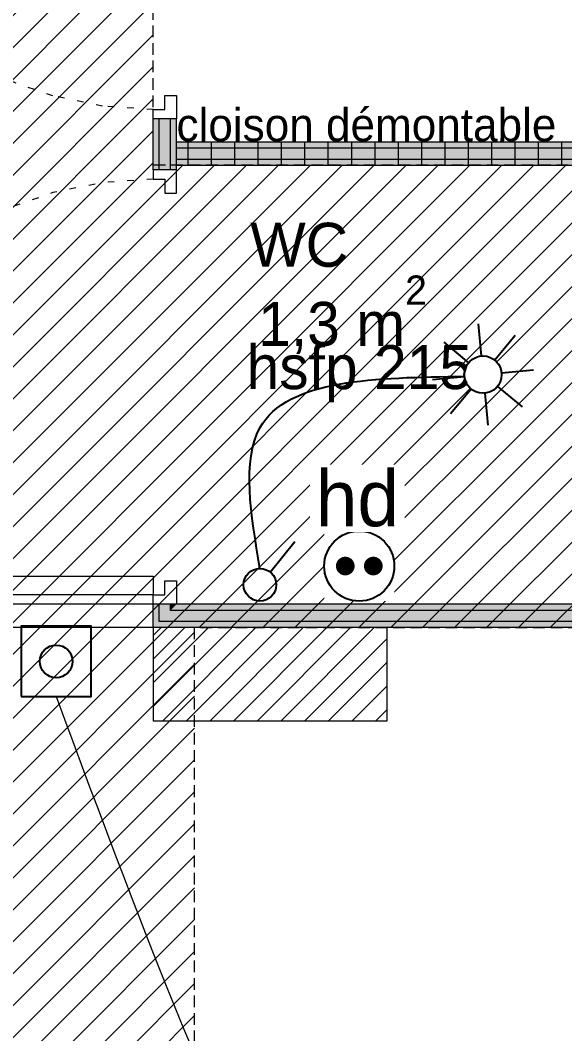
# Model space of a CAD drawing. Header units: centimetres. Extents: x 2738 to 7810, y 2495 to 5758.
# Drawn here: x 3591.5 to 3708, y 3155.6 to 3372.5 of the extents above; entities that cross this region are included whole.
import ezdxf

# ---------------------------------------------------------------- set-up
doc = ezdxf.new("R2010")
doc.units = ezdxf.units.CM
doc.header["$LTSCALE"] = 12.7
doc.linetypes.add('Style de ligne -13', pattern=[0.295276, 0.19685, -0.098425])
doc.linetypes.add('Style de ligne -18', pattern=[0.328084, 0.109361, -0.218723])
for name, color, linetype, lineweight in [('B Faux plafonds', 7, 'Continuous', 5), ('B Faux plafonds-1', 7, 'Continuous', 5), ('B GÈnÈral', 7, 'Continuous', 5), ('B Général', 7, 'Continuous', 5), ('C ANNOTATIONS-prestations', 7, 'Continuous', 5), ('C ANNOTATIONS-texte', 7, 'Continuous', 5), ('C ANNOTATIONS-texte surfaces', 7, 'Continuous', 5), ('F REMPLISSAGE-vert clair', 7, 'Continuous', 13), ('F REMPLISSAGE-vert clair-1', 7, 'Continuous', 5), ('F REMPLISSAGE-vert foncÈ', 7, 'Continuous', 5), ('F REMPLISSAGE-vert foncé', 7, 'Continuous', 13), ('F REMPLISSAGE-vert hachurÈ', 7, 'Continuous', 5), ('F REMPLISSAGE-vert hachuré', 7, 'Continuous', 13), ('prlm-ELEC-CFO', 1, 'Continuous', 25)]:
    doc.layers.add(name, color=color, linetype=linetype, lineweight=lineweight)
doc.styles.add('Eurostile', font='')
doc.styles.add('prlm-elec-cfo', font='comic.ttf', dxfattribs={"height": 12})
doc.styles.get('Eurostile').set_extended_font_data('Eurostile')
pattern_1 = [(90, (3617.4236, 3064.2046), (5, -6e-14), [])]

# ---------------------------------------------------------------- blocks, each defined once
blk = doc.blocks.new('xi.SPOT')
at = {"color": 0, "lineweight": 5}
blk.add_wipeout([(-4, 0), (-2.83, -2.83), (0, -4), (2.83, -2.83), (4, 0), (2.83, 2.83), (0, 4), (-2.83, 2.83)], dxfattribs=at).dxf.layer = 'prlm-ELEC-CFO'
at = {"layer": 'prlm-ELEC-CFO', "color": 0, "linetype": 'ByBlock', "lineweight": -2, "flags": 128}
for points in [[(0, 10.88), (0, 4)], [(-7.69, 7.69), (-2.83, 2.83)], [(7.69, 7.69), (2.83, 2.83)], [(-10.88, 0), (-4, 0)], [(4, 0), (10.88, 0)], [(-2.83, -2.83), (-7.69, -7.69)], [(0, -4), (0, -10.88)], [(2.83, -2.83), (7.69, -7.69)]]:
    blk.add_lwpolyline(points, dxfattribs=at)
at = {"layer": 'prlm-ELEC-CFO', "color": 0, "linetype": 'ByBlock', "lineweight": -2}
blk.add_circle((0, 0), 4, dxfattribs=at)
blk = doc.blocks.new('xi.PCHD')
at = {"color": 0, "lineweight": 5}
blk.add_wipeout([(-7.5, -7.5), (7.5, -7.5), (7.5, 7.5), (-7.5, 7.5)], dxfattribs=at).dxf.layer = 'prlm-ELEC-CFO'
at = {"layer": 'prlm-ELEC-CFO', "color": 0, "linetype": 'ByBlock', "lineweight": 5, "const_width": 2}
for points in [[(-4, 0, 1), (-2, 0, 1)], [(2, 0, 1), (4, 0, 1)]]:
    blk.add_lwpolyline(points, format="xyb", close=True, dxfattribs=at)
at = {"layer": 'prlm-ELEC-CFO', "color": 0, "linetype": 'ByBlock', "lineweight": -2}
blk.add_circle((0, 0), 7.5, dxfattribs=at)
blk = doc.blocks.new('xi.BP')
at = {"layer": 'prlm-ELEC-CFO', "color": 0, "flags": 128}
blk.add_lwpolyline([(-7.5, -7.5), (7.5, -7.5), (7.5, 7.5), (-7.5, 7.5)], close=True, dxfattribs=at)
at = {"layer": 'prlm-ELEC-CFO', "color": 0}
blk.add_circle((0, 0), 3.5, dxfattribs=at)
blk = doc.blocks.new('xi.SA')
at = {"layer": 'prlm-ELEC-CFO', "color": 0}
blk.add_lwpolyline([(0.2, -1.28), (5.5, 5.28)], dxfattribs=at)
blk.add_circle((-2, -4), 3.5, dxfattribs=at)

msp = doc.modelspace()

# ---------------------------------------------------------------- hatches: boundary and pattern name
at = {"layer": 'B Faux plafonds-1', "linetype": 'Continuous', "lineweight": 5, "true_color": 0xaaaaaa}
h = msp.add_hatch(dxfattribs=at)
h.set_pattern_fill('F_P__SOFFITE', color=253, style=0, pattern_type=2)
h.set_pattern_definition([(45, (3617.4236, 3066.092), (-3.52778, 3.30729), [])])
h.paths.add_polyline_path([(3353.92, 2787.35), (3628.79, 2787.35), (3628.79, 3242.48), (3769.92, 3242.48), (3769.92, 3341.48), (3619.92, 3341.48), (3619.92, 3449.89), (3559.92, 3449.89), (3559.92, 3514.39), (3478.92, 3514.39), (3478.92, 2887.35), (3353.92, 2887.35)])
at = {"layer": 'B GÈnÈral', "linetype": 'Continuous', "lineweight": 5}
h = msp.add_hatch(dxfattribs=at)
h.set_pattern_fill('50_BETON', style=0, pattern_type=2)
h.set_pattern_definition([(45, (3617.4236, 3065.8713), (2.42535, -2.64583), [])])
h.paths.add_polyline_path([(3669.92, 3222.48), (3669.92, 3242.48), (3619.92, 3242.48), (3619.92, 3222.48)])
at = {"layer": 'F REMPLISSAGE-vert hachurÈ', "linetype": 'Continuous', "lineweight": 0, "true_color": 0x99aa00}
for points in [[(3624.92, 3346.48), (3624.92, 3345.18), (3769.92, 3345.18), (3769.92, 3346.48)], [(3624.92, 3345.18), (3624.92, 3342.78), (3769.92, 3342.78), (3769.92, 3345.18)], [(3624.92, 3342.78), (3624.92, 3341.48), (3769.92, 3341.48), (3769.92, 3342.78)]]:
    msp.add_hatch(color=54, dxfattribs=at).paths.add_polyline_path(points)
at = {"layer": 'F REMPLISSAGE-vert hachurÈ', "linetype": 'Continuous', "lineweight": 5, "true_color": 0x004400}
h = msp.add_hatch(dxfattribs=at)
h.set_pattern_fill('90-0_5 HYDROFUGE_0_5', color=98, style=0, pattern_type=2)
h.set_pattern_definition(pattern_1)
h.paths.add_polyline_path([(3624.92, 3346.48), (3624.92, 3345.18), (3769.92, 3345.18), (3769.92, 3346.48)])
h = msp.add_hatch(dxfattribs=at)
h.set_pattern_fill('90-0_5 HYDROFUGE_0_5', color=98, style=0, pattern_type=2)
h.set_pattern_definition(pattern_1)
h.paths.add_polyline_path([(3624.92, 3345.18), (3624.92, 3342.78), (3769.92, 3342.78), (3769.92, 3345.18)])
h = msp.add_hatch(dxfattribs=at)
h.set_pattern_fill('90-0_5 HYDROFUGE_0_5', color=98, style=0, pattern_type=2)
h.set_pattern_definition(pattern_1)
h.paths.add_polyline_path([(3624.92, 3342.78), (3624.92, 3341.48), (3769.92, 3341.48), (3769.92, 3342.78)])

# ---------------------------------------------------------------- linework, layer by layer
at = {"layer": 'B Faux plafonds', "color": 7, "linetype": 'Style de ligne -13', "lineweight": 5, "flags": 128}
msp.add_lwpolyline([(3353.92, 2787.35), (3628.79, 2787.35), (3628.79, 3242.48), (3769.92, 3242.48), (3769.92, 3341.48), (3619.92, 3341.48), (3619.92, 3449.89), (3559.92, 3449.89), (3559.92, 3514.39), (3478.92, 3514.39), (3478.92, 2887.35), (3353.92, 2887.35)], close=True, dxfattribs=at)
at = {"layer": 'B GÈnÈral', "color": 9, "linetype": 'Continuous', "true_color": 0xc0dcc0}
for points in [[(3624.92, 3340.48), (3619.92, 3340.48), (3624.92, 3351.39), (3619.92, 3351.39)], [(3808.92, 3247.48), (3808.92, 3242.48), (3624.92, 3247.48), (3619.92, 3242.48)], [(3624.92, 3247.48), (3619.92, 3242.48), (3624.92, 3247.48), (3619.92, 3247.48)]]:
    msp.add_solid(points, dxfattribs=at)
at = {"layer": 'B Général', "linetype": 'Style de ligne -18', "lineweight": 5}
for p, q in [((3598.44, 3356.29), (3588.16, 3359.86)), ((3609.09, 3354.12), (3598.44, 3356.29)), ((3619.92, 3353.39), (3609.09, 3354.12))]:
    msp.add_line(p, q, dxfattribs=at)
at = {"layer": 'B Général', "color": 98, "linetype": 'Continuous', "lineweight": 13, "true_color": 0x004400}
for p, q in [((3624.92, 3351.39), (3619.92, 3351.39)), ((3619.92, 3340.48), (3619.92, 3351.39)), ((3624.92, 3346.48), (3624.92, 3351.39)), ((3624.92, 3346.48), (3769.92, 3346.48)), ((3624.92, 3340.48), (3619.92, 3340.48)), ((3624.92, 3341.48), (3769.92, 3341.48)), ((3624.92, 3340.48), (3624.92, 3341.48)), ((3624.92, 3247.48), (3619.92, 3247.48)), ((3619.92, 3242.48), (3619.92, 3247.48)), ((3671.46, 3247.48), (3624.92, 3247.48)), ((3808.92, 3247.48), (3676.46, 3247.48)), ((3727.92, 3242.48), (3619.92, 3242.48))]:
    msp.add_line(p, q, dxfattribs=at)
at = {"layer": 'B Général', "color": 7, "linetype": 'Continuous', "lineweight": 13}
for p, q in [((3619.92, 3247.48), (3571.92, 3247.48)), ((3619.92, 3242.48), (3571.92, 3242.48))]:
    msp.add_line(p, q, dxfattribs=at)
at = {"layer": 'B Général', "color": 7, "linetype": 'Continuous', "lineweight": 5}
for p, q in [((3619.92, 3247.48), (3571.92, 3247.48)), ((3619.92, 3242.48), (3571.92, 3242.48)), ((3619.92, 3242.48), (3619.92, 3222.48)), ((3669.92, 3242.48), (3619.92, 3242.48)), ((3669.92, 3242.48), (3669.92, 3222.48)), ((3669.92, 3222.48), (3619.92, 3222.48))]:
    msp.add_line(p, q, dxfattribs=at)
at = {"layer": 'B Général', "color": 7, "linetype": 'Continuous', "lineweight": 18}
for p, q in [((3669.92, 3242.48), (3619.92, 3242.48)), ((3669.92, 3222.48), (3619.92, 3222.48))]:
    msp.add_line(p, q, dxfattribs=at)
at = {"layer": 'B Général', "color": 7, "linetype": 'Continuous', "lineweight": 5, "flags": 128}
for points in [[(3619.92, 3351.39), (3619.92, 3353.39), (3622.42, 3353.39), (3622.42, 3356.39), (3624.92, 3356.39), (3624.92, 3351.39), (3624.92, 3351.39), (3624.92, 3351.39), (3620.63, 3351.39), (3620.63, 3351.39)], [(3619.92, 3340.48), (3619.92, 3338.48), (3622.42, 3338.48), (3622.42, 3335.48), (3624.92, 3335.48), (3624.92, 3340.48), (3624.92, 3340.48), (3624.92, 3340.48), (3620.63, 3340.48), (3620.63, 3340.48)], [(3619.92, 3247.48), (3619.92, 3249.48), (3622.42, 3249.48), (3622.42, 3252.48), (3624.92, 3252.48), (3624.92, 3247.48)]]:
    msp.add_lwpolyline(points, close=True, dxfattribs=at)
at = {"layer": 'B Général', "linetype": 'Style de ligne -18', "lineweight": 5, "flags": 128}
msp.add_lwpolyline([(3619.92, 3338.48), (3609.09, 3337.75), (3598.44, 3335.58), (3588.16, 3332.01), (3578.42, 3327.09), (3569.39, 3320.91), (3561.23, 3313.58), (3554.07, 3305.22), (3548.04, 3295.98), (3543.24, 3286), (3539.75, 3275.48), (3537.63, 3264.57), (3536.92, 3253.48)], dxfattribs=at)
at = {"layer": 'B Général', "flags": 128}
msp.add_lwpolyline([(3619.92, 3249.48), (3536.92, 3249.48), (3536.92, 3253.48), (3619.92, 3253.48)], close=True, dxfattribs=at)
at = {"layer": 'F REMPLISSAGE-vert clair'}
for p, q in [((3621.22, 3340.48), (3621.22, 3351.39)), ((3623.62, 3340.48), (3623.62, 3351.39)), ((3621.22, 3243.78), (3621.22, 3247.48)), ((3623.62, 3246.18), (3623.62, 3247.48)), ((3808.92, 3246.18), (3623.62, 3246.18)), ((3808.92, 3243.78), (3621.22, 3243.78))]:
    msp.add_line(p, q, dxfattribs=at)
at = {"layer": 'F REMPLISSAGE-vert clair-1', "color": 9, "linetype": 'Continuous', "true_color": 0xc0dcc0}
for points in [[(3621.22, 3340.48), (3623.62, 3340.48), (3621.22, 3351.39), (3623.62, 3351.39)], [(3621.22, 3243.78), (3623.62, 3246.18), (3621.22, 3247.48), (3623.62, 3247.48)], [(3808.92, 3243.78), (3808.92, 3246.18), (3621.22, 3243.78), (3623.62, 3246.18)]]:
    msp.add_solid(points, dxfattribs=at)
at = {"layer": 'F REMPLISSAGE-vert foncÈ', "color": 54, "linetype": 'Continuous', "true_color": 0x99aa00}
for points in [[(3619.92, 3340.48), (3621.22, 3340.48), (3619.92, 3351.39), (3621.22, 3351.39)], [(3623.62, 3340.48), (3624.92, 3340.48), (3623.62, 3351.39), (3624.92, 3351.39)], [(3619.92, 3242.48), (3621.22, 3243.78), (3619.92, 3247.48), (3621.22, 3247.48)], [(3808.92, 3246.18), (3808.92, 3247.48), (3623.62, 3246.18), (3624.92, 3247.48)], [(3623.62, 3246.18), (3624.92, 3247.48), (3623.62, 3247.48), (3624.92, 3247.48)], [(3808.92, 3242.48), (3808.92, 3243.78), (3619.92, 3242.48), (3621.22, 3243.78)]]:
    msp.add_solid(points, dxfattribs=at)
at = {"layer": 'F REMPLISSAGE-vert foncé', "color": 98, "linetype": 'Continuous', "lineweight": 13, "true_color": 0x004400}
for p, q in [((3619.92, 3340.48), (3619.92, 3351.39)), ((3624.92, 3340.48), (3624.92, 3351.39)), ((3619.92, 3242.48), (3619.92, 3247.48)), ((3808.92, 3247.48), (3624.92, 3247.48)), ((3808.92, 3242.48), (3619.92, 3242.48))]:
    msp.add_line(p, q, dxfattribs=at)
at = {"layer": 'F REMPLISSAGE-vert foncé'}
for p, q in [((3621.22, 3340.48), (3621.22, 3351.39)), ((3623.62, 3340.48), (3623.62, 3351.39)), ((3621.22, 3243.78), (3621.22, 3247.48)), ((3623.62, 3246.18), (3623.62, 3247.48)), ((3808.92, 3246.18), (3623.62, 3246.18)), ((3808.92, 3243.78), (3621.22, 3243.78))]:
    msp.add_line(p, q, dxfattribs=at)
at = {"layer": 'F REMPLISSAGE-vert hachuré', "color": 98, "linetype": 'Continuous', "lineweight": 13, "true_color": 0x004400}
for p, q in [((3624.92, 3346.48), (3769.92, 3346.48)), ((3624.92, 3341.48), (3769.92, 3341.48))]:
    msp.add_line(p, q, dxfattribs=at)
at = {"layer": 'F REMPLISSAGE-vert hachuré'}
for p, q in [((3624.92, 3345.18), (3769.92, 3345.18)), ((3624.92, 3342.78), (3769.92, 3342.78))]:
    msp.add_line(p, q, dxfattribs=at)
at = {"layer": 'prlm-ELEC-CFO'}
msp.add_spline([(3642.79, 3255.16), (3642.79, 3285.26), (3686.56, 3296.26)], degree=3, dxfattribs=at)
at = {"layer": 'prlm-ELEC-CFO', "lineweight": 13}
msp.add_spline([(3599.15, 3227.76), (3746.49, 3033.49), (3797.51, 3053.25)], degree=3, dxfattribs=at)

# ---------------------------------------------------------------- block references
at = {"layer": 'prlm-ELEC-CFO'}
for name, p in [('xi.SA', (3644.79, 3255.66)), ('xi.BP', (3599.15, 3235.26))]:
    msp.add_blockref(name, p, dxfattribs=at)

# ---------------------------------------------------------------- texts
at = {"layer": 'C ANNOTATIONS-prestations', "attachment_point": 7, "line_spacing_factor": 0.894142, "style": 'Eurostile'}
for s, insert, char_height, width in [('cloison démontable', (3624.92, 3346.48), 7.059, 117.5034), ('hsfp 215', (3639.92, 3290.69), 9.412, 64.194)]:
    msp.add_mtext(s, dxfattribs=dict(at, insert=insert, char_height=char_height, width=width))
at = {"layer": 'C ANNOTATIONS-texte', "insert": (3651.18, 3319.59), "char_height": 9.412, "attachment_point": 8, "line_spacing_factor": 0.894142, "style": 'Eurostile'}
msp.add_mtext('WC', dxfattribs=at)
at = {"layer": 'C ANNOTATIONS-texte surfaces', "insert": (3660.47, 3317.85), "char_height": 9.412, "attachment_point": 2, "line_spacing_factor": 0.894142, "style": 'Eurostile'}
msp.add_mtext('1,3 m{\\H0.6667x;\\S2^ ;}', dxfattribs=at)

# ---------------------------------------------------------------- next in the draw order: block references
at = {"layer": 'prlm-ELEC-CFO', "rotation": 5.452991605260991}
msp.add_blockref('xi.SPOT', (3690.54, 3296.64), dxfattribs=at)
at = {"layer": 'prlm-ELEC-CFO'}
msp.add_blockref('xi.PCHD', (3664.06, 3255.66), dxfattribs=at)

# ---------------------------------------------------------------- next in the draw order: texts
at = {"layer": 'prlm-ELEC-CFO', "lineweight": 20, "insert": (3663.65, 3270.09), "char_height": 12, "attachment_point": 5, "line_spacing_factor": 0.8, "style": 'prlm-elec-cfo', "bg_fill": 3, "box_fill_scale": 1.1, "bg_fill_color": 256, "bg_fill_transparency": 0}
msp.add_mtext('hd', dxfattribs=at)

doc.saveas('drawing.dxf')
